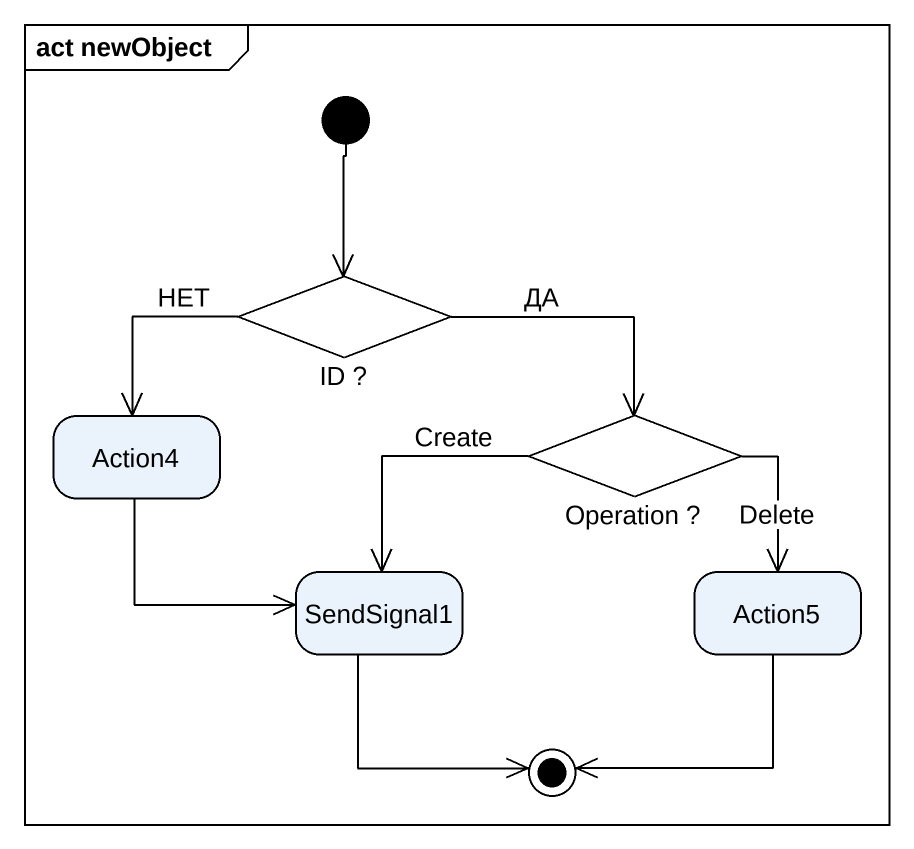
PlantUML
@startuml
mainframe act newObject
hide empty description
state "ID ?" as ID <<choice>>
state Action4
state "Operation ?" as Operation <<choice>>
state SendSignal1
state Action5
[*] --> ID
ID --> Action4 : НЕТ
ID -right-> Operation : ДА
Action4 --> SendSignal1
Operation --> SendSignal1 : Create
Operation --> Action5 : Delete
SendSignal1 --> [*]
Action5 --> [*]
@enduml
